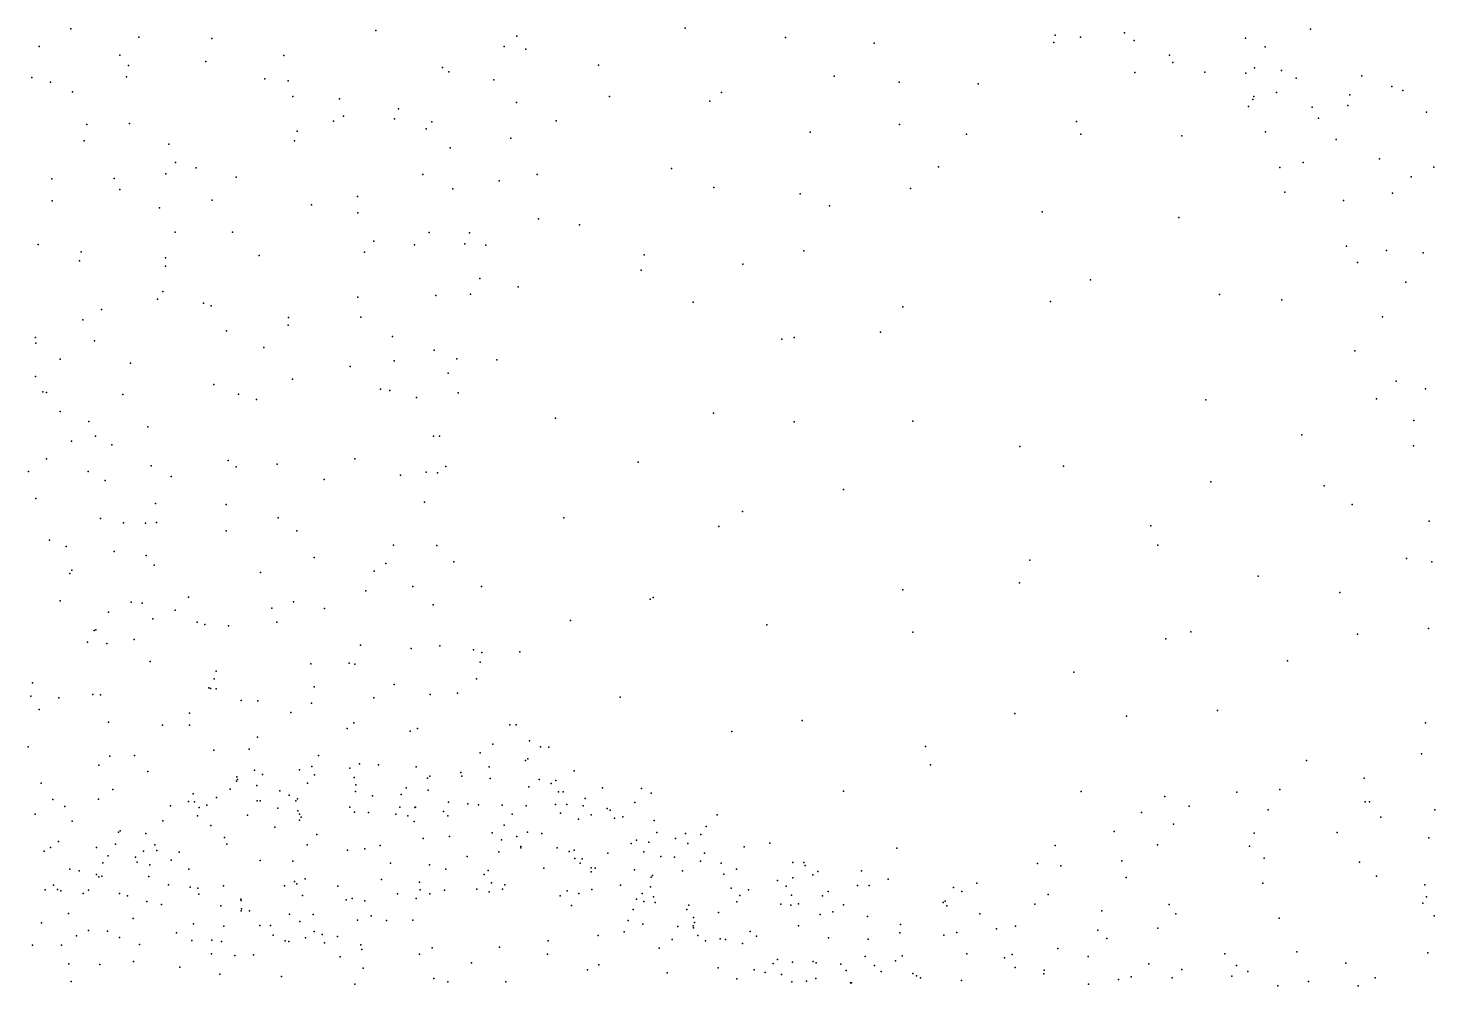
# Model space of a CAD drawing. Header units: metres. Extents: x -24.3 to 24.3, y -27.7 to 27.7.
# Drawn here: x 11.93 to 17.01, y 10.39 to 13.85 of the extents above; entities that cross this region are included whole.
import ezdxf

# ---------------------------------------------------------------- set-up
doc = ezdxf.new("R2010")
doc.units = ezdxf.units.M

msp = doc.modelspace()

# ---------------------------------------------------------------- linework, layer by layer
for p in [(12.0868, 13.8464, 7.2162), (13.1881, 13.8398, 2.9282), (13.6975, 13.8195, 6.0387), (14.3058, 13.8486, -5.5235), (15.6423, 13.8232, -5.3049), (15.8919, 13.8313, -4.6271), (16.5634, 13.8445, -2.8442), (11.9733, 13.7822, -5.541), (12.3323, 13.8165, 7.1227), (12.596, 13.8114, 7.107), (13.6518, 13.7827, 5.0044), (13.7304, 13.7722, 5.7932), (14.6682, 13.8153, 3.3501), (14.988, 13.7939, -5.6956), (15.6368, 13.797, -5.6561), (15.7328, 13.8166, 3.2857), (15.927, 13.8044, -4.3118), (16.3297, 13.8123, 2.9016), (16.3997, 13.7809, -3.1067), (12.2642, 13.7506, -10.0425), (12.5748, 13.728, 4.1278), (12.8562, 13.7498, 2.753), (16.0544, 13.7513, -5.9095), (16.0671, 13.7247, -5.0178), (11.947, 13.6704, 7.1337), (12.2881, 13.673, 4.1454), (12.2959, 13.7138, -8.4645), (12.7881, 13.6651, -5.5381), (13.4298, 13.7066, 4.6037), (13.4527, 13.6907, -5.6113), (13.9925, 13.7145, -5.6914), (14.8441, 13.6749, -6.012), (15.9296, 13.6889, -6.3886), (16.1824, 13.6899, -4.5527), (16.3308, 13.6863, -5.3484), (16.3621, 13.7058, -5.9835), (16.4586, 13.6956, -5.6594), (16.5126, 13.6679, -6.6174), (16.7496, 13.676, 2.5874), (12.0138, 13.6541, -10.2613), (12.0934, 13.6182, 2.1401), (12.8717, 13.6583, 4.2312), (13.6147, 13.6625, 3.0799), (14.4369, 13.616, 3.3069), (15.0782, 13.6534, -6.2335), (15.364, 13.6475, -6.4188), (16.4417, 13.6162, -5.0058), (16.8581, 13.6379, -6.2914), (16.897, 13.6236, -6.6668), (12.8893, 13.6023, 6.9317), (13.0572, 13.5933, -5.6939), (13.6961, 13.5798, 5.5972), (14.032, 13.6015, 3.2253), (14.3948, 13.5853, -6.0655), (16.3398, 13.5662, -4.3187), (16.3557, 13.5911, -7.0416), (16.3587, 13.6021, -3.4066), (16.5702, 13.5636, 2.9145), (16.6986, 13.5691, -5.4361), (16.7054, 13.6083, -7.0061), (13.0356, 13.5126, 4.3084), (13.0718, 13.5311, 2.8853), (13.2561, 13.5209, 4.4701), (13.2703, 13.5574, 6.6602), (13.8393, 13.514, -5.9758), (16.5926, 13.5238, -2.9365), (16.9822, 13.5455, 2.4335), (12.1456, 13.5006, 4.1616), (12.2986, 13.5049, 2.3672), (12.9045, 13.4765, -9.374), (13.3704, 13.4857, 3.0002), (13.3909, 13.5106, -5.8577), (14.7572, 13.4732, -6.5324), (15.0797, 13.5003, -6.659), (15.3212, 13.4656, -6.8788), (15.7183, 13.5111, 3.3422), (15.735, 13.4655, -7.1002), (16.4013, 13.4747, -3.9303), (12.1349, 13.4419, -5.8562), (12.4408, 13.4304, 6.9901), (12.8944, 13.4424, -8.9944), (13.4575, 13.4163, 6.3795), (13.6761, 13.4519, 5.256), (16.0987, 13.4597, 3.2684), (16.6564, 13.4462, -4.7), (12.4655, 13.3633, 4.1773), (16.538, 13.364, -3.3323), (16.8132, 13.3771, -2.6606), (12.4304, 13.3226, -5.9442), (12.54, 13.3442, -8.6247), (12.684, 13.3112, 2.6594), (13.3579, 13.3208, 4.6855), (13.7708, 13.3207, -6.2518), (14.2566, 13.3414, -6.531), (15.2204, 13.3478, 3.411), (16.453, 13.3455, 3.1701), (16.9277, 13.3122, -7.6125), (17.0097, 13.3464, -5.1842), (12.0188, 13.3045, 4.1779), (12.2442, 13.3061, 6.9552), (12.2639, 13.2667, -10.1741), (13.4665, 13.268, -6.2381), (13.6343, 13.2976, 5.6558), (14.4093, 13.2732, -6.7849), (15.1197, 13.2692, -7.1991), (12.02, 13.2251, -6.0807), (12.598, 13.2272, 6.9151), (12.9564, 13.2104, 4.3797), (13.1223, 13.2415, 6.6903), (14.7211, 13.251, -7.0146), (16.4715, 13.2565, -7.6017), (16.6833, 13.2262, -3.0343), (16.8603, 13.2531, -4.5933), (12.4072, 13.2005, 2.4465), (13.1239, 13.1819, -6.2398), (13.7759, 13.16, 3.1482), (14.8274, 13.2075, 3.3587), (15.5946, 13.186, -7.4929), (16.089, 13.165, -7.624), (12.4637, 13.1127, 4.2178), (12.6708, 13.1124, -8.9906), (13.3813, 13.1108, 4.8091), (13.527, 13.1098, 5.1103), (13.9242, 13.1384, -6.7205), (11.9697, 13.0676, -8.4267), (13.1816, 13.0798, 4.5733), (13.3285, 13.0669, 6.3959), (13.5104, 13.0695, 6.085), (13.5863, 13.0651, 5.6133), (16.6934, 13.0619, -3.4816), (12.1191, 13.0086, -10.3428), (12.1247, 13.0417, 6.8426), (12.4291, 13.0192, 6.8539), (12.7677, 13.0275, -6.2453), (13.1477, 13.0405, 6.6042), (14.1571, 13.0309, -7.0073), (14.734, 13.0447, -7.3538), (16.8387, 13.0456, -4.0522), (16.9702, 13.037, -4.3291), (12.4293, 12.9892, -8.8374), (14.147, 12.9756, 3.2265), (14.5144, 12.9966, 3.2989), (16.7342, 13.0027, -7.7726), (13.5644, 12.9445, 5.321), (13.7022, 12.9147, -6.8423), (15.7696, 12.9405, -7.6178), (16.908, 12.9315, -2.6017), (12.4005, 12.8704, 2.3822), (12.4196, 12.8986, -6.2987), (12.5662, 12.8562, -9.3675), (13.1238, 12.8779, 2.9158), (13.4049, 12.8839, 5.0219), (13.5302, 12.8885, 5.7461), (14.3349, 12.8592, -7.3171), (15.625, 12.8619, 3.4211), (16.2351, 12.887, 3.3573), (16.4608, 12.8679, -7.7281), (12.1977, 12.8335, 4.2505), (12.5944, 12.8465, 4.3071), (12.8729, 12.8047, 4.4915), (13.1344, 12.8051, -6.647), (15.0921, 12.8429, -7.5635), (16.8237, 12.8064, -3.4018), (12.1302, 12.796, -8.7467), (12.6494, 12.7566, 6.7458), (12.8727, 12.7759, 6.6408), (15.0114, 12.7509, 3.3543), (11.9593, 12.7314, -10.4367), (11.9611, 12.7115, -16.3077), (12.1728, 12.72, -10.1803), (13.2491, 12.7357, 6.3507), (14.6546, 12.7258, 3.3068), (14.6998, 12.7314, -7.5094), (12.0486, 12.6533, -6.3604), (12.7846, 12.6961, 2.729), (13.3998, 12.6857, 6.1388), (13.481, 12.6551, 5.696), (13.6262, 12.6514, -7.0835), (16.7239, 12.6836, 3.2878), (12.3025, 12.6389, -9.8547), (13.096, 12.6267, 4.6971), (13.2549, 12.6479, -6.8688), (13.45, 12.6035, 5.3395), (11.9594, 12.5914, 4.1134), (12.6036, 12.5619, 4.3927), (12.8872, 12.5812, 4.5895), (16.8734, 12.574, -3.0961), (11.9866, 12.5357, -16.6045), (11.9995, 12.534, 6.8204), (12.275, 12.5257, 4.1847), (12.6924, 12.5276, -6.597), (12.7573, 12.5076, 6.7471), (13.2058, 12.546, 6.4489), (13.2387, 12.5411, 4.929), (13.3354, 12.5156, 5.1592), (13.486, 12.5323, 3.0642), (16.1855, 12.5075, 3.3887), (16.8025, 12.5103, -7.7404), (16.9794, 12.5472, -3.5254), (12.049, 12.4645, 1.6099), (14.4083, 12.459, -7.4392), (12.1527, 12.4289, -15.6465), (12.3657, 12.4096, 2.1919), (13.8374, 12.4402, -7.2892), (14.6988, 12.4273, -7.5071), (15.1274, 12.4298, -7.5495), (16.9367, 12.4321, 3.2767), (12.0892, 12.3579, 4.0848), (12.1763, 12.3754, -9.57), (13.3975, 12.3757, -7.0796), (13.4188, 12.3762, 6.1206), (16.5331, 12.3803, -7.6152), (11.9997, 12.2935, -9.1886), (12.2355, 12.3441, -16.2854), (13.1132, 12.2943, 6.621), (15.5144, 12.3386, -7.5238), (16.9353, 12.3408, -2.8222), (11.9346, 12.2483, 6.9029), (12.1503, 12.2477, -16.6781), (12.3774, 12.2684, 6.8963), (12.6556, 12.2881, 2.5275), (12.6838, 12.265, 6.823), (12.8328, 12.2747, 4.5573), (13.3699, 12.2453, 3.0252), (13.4116, 12.2433, 5.4241), (13.4417, 12.266, 5.8494), (14.1355, 12.2816, 3.1995), (15.6716, 12.2677, 3.3547), (12.2107, 12.2156, -6.5368), (12.45, 12.2308, 4.2585), (13.0023, 12.2191, -6.9205), (13.2777, 12.2356, 5.1385), (16.2044, 12.2106, 3.3906), (16.6138, 12.196, 3.3634), (11.9608, 12.1507, -9.9351), (14.8773, 12.1832, -7.5209), (12.3928, 12.133, -15.9526), (12.6487, 12.1292, 4.3785), (13.365, 12.1373, 6.2308), (14.5125, 12.1043, 3.242), (16.714, 12.1293, -7.4648), (12.1939, 12.0784, 4.0914), (12.2775, 12.0633, 6.9893), (12.3574, 12.062, -16.4099), (12.3962, 12.0644, 2.0638), (12.8355, 12.0812, 2.6648), (13.8681, 12.0807, -7.3306), (14.4268, 12.0492, -7.4596), (15.9875, 12.052, -7.4633), (16.9922, 12.0691, -2.4904), (12.0107, 11.9999, 3.9435), (12.6481, 12.034, -6.7509), (12.9033, 12.0341, 4.5838), (12.0709, 11.9773, 1.314), (12.2439, 11.9592, -15.101), (12.3589, 11.9446, -6.6647), (12.9655, 11.9383, 6.816), (13.2519, 11.982, 6.4517), (13.4091, 11.9815, 5.3744), (16.0129, 11.9828, 3.3486), (12.0915, 11.8922, -14.7963), (12.388, 11.9103, 4.1448), (13.1822, 11.889, 6.7684), (13.2248, 11.9165, 2.9117), (13.4706, 11.9228, 5.6842), (15.5509, 11.9279, -7.4293), (16.91, 11.9338, -7.3053), (17.0022, 11.9222, -3.0106), (12.0831, 11.8806, 7.1113), (12.7726, 11.8836, 6.9835), (15.5131, 11.846, 3.2917), (16.3746, 11.8707, -7.2833), (12.5125, 11.7941, 2.1259), (13.1526, 11.8176, 4.8181), (13.3222, 11.8326, 5.1713), (13.5698, 11.8331, 3.0537), (14.1791, 11.7874, -7.3721), (14.1901, 11.793, 3.1699), (15.0913, 11.8211, 3.2532), (16.6701, 11.8116, 3.3628), (12.0485, 11.7815, 3.8005), (12.2236, 11.7402, -16.9398), (12.3055, 11.7763, 1.6742), (12.3448, 11.7731, 7.2026), (12.4642, 11.7475, -16.4285), (12.813, 11.7553, 4.4472), (12.8909, 11.7784, 2.6621), (13.0037, 11.7533, 7.0517), (13.3952, 11.7672, 6.464), (12.3836, 11.7161, 4.0332), (12.5434, 11.7039, -15.4431), (12.5714, 11.696, -15.916), (12.6561, 11.691, 7.2396), (12.8314, 11.7045, -6.9065), (13.8915, 11.7107, 3.1073), (14.601, 11.6944, 3.1954), (12.1715, 11.6747, 1.3204), (12.1781, 11.6768, -6.5828), (12.3162, 11.6415, -14.876), (15.1273, 11.668, -7.3624), (16.0418, 11.6446, 3.3086), (16.1314, 11.6695, -7.1762), (16.7338, 11.661, -7.0794), (16.9901, 11.6812, -2.5344), (12.1471, 11.6319, 7.3199), (12.2171, 11.6275, 3.8559), (13.1336, 11.6211, 7.2187), (13.3163, 11.609, 7.0875), (13.42, 11.6189, 6.7784), (13.5417, 11.6042, 5.7069), (13.5715, 11.5949, 5.9337), (13.7091, 11.5971, -7.2341), (12.3738, 11.5626, 7.3882), (12.9545, 11.5543, 4.5045), (13.0927, 11.5565, -7.0391), (13.1128, 11.5523, 2.7787), (13.5658, 11.56, 6.4286), (16.4808, 11.5653, 3.3301), (11.949, 11.4849, 7.4548), (12.6048, 11.4995, -6.8147), (12.6116, 11.5278, 4.1452), (13.5525, 11.5002, 2.9889), (15.7088, 11.5239, -7.2409), (11.9427, 11.4369, -17.5271), (12.0443, 11.4312, 3.6231), (12.1663, 11.4434, -17.2357), (12.195, 11.4418, -14.5422), (12.5851, 11.4669, 2.0514), (12.5914, 11.4653, -15.1562), (12.6122, 11.4643, -16.327), (12.9656, 11.4707, 7.4929), (13.1815, 11.4308, 4.7045), (13.255, 11.4795, 7.3489), (13.3843, 11.4434, 5.1268), (13.4839, 11.4484, 7.1708), (14.0708, 11.4341, -7.3272), (11.9725, 11.3896, -6.5023), (12.7021, 11.4218, 7.5891), (12.7629, 11.4201, 2.3133), (12.9561, 11.4126, 2.5637), (16.2275, 11.3853, -7.0002), (12.2231, 11.3429, 7.592), (12.4189, 11.3321, 1.6027), (12.5155, 11.3327, -16.7727), (12.5159, 11.3759, -14.8561), (12.8819, 11.3783, 4.3552), (13.1097, 11.3408, 7.6492), (13.6724, 11.3337, 6.3522), (13.6957, 11.334, 5.9707), (14.7279, 11.3495, -7.3038), (15.4957, 11.3745, 3.2215), (15.8993, 11.3649, 3.2504), (16.9787, 11.3405, -6.5741), (12.7611, 11.2898, -15.8422), (13.0851, 11.3205, 4.5341), (13.3124, 11.3107, 4.8832), (13.339, 11.3211, 7.522), (14.4742, 11.3097, 3.1325), (11.9331, 11.254, 7.6712), (12.6036, 11.2429, 4.0148), (12.7308, 11.2463, 7.8051), (13.5652, 11.2325, 5.341), (13.6108, 11.2645, 7.4663), (13.7438, 11.2762, 6.8884), (13.7828, 11.2544, 2.9796), (13.8135, 11.2532, -7.2472), (15.1741, 11.2559, 3.176), (16.9642, 11.2291, -16.4044), (12.1885, 11.1888, -17.4627), (12.2287, 11.2213, -14.2958), (12.3166, 11.2236, 1.3082), (12.9577, 11.1839, 14.9847), (12.9814, 11.2233, -7.0172), (13.0952, 11.1778, 15.6526), (13.1295, 11.1935, 14.6525), (13.1986, 11.1897, 15.0564), (13.3344, 11.1817, 15.6639), (13.5982, 11.1824, 15.6461), (13.7288, 11.2047, 5.7369), (13.7373, 11.211, 7.1754), (15.1919, 11.1894, -7.2351), (16.55, 11.2056, -6.8011), (12.3651, 11.1655, -17.212), (12.6853, 11.1308, 15.0882), (12.6866, 11.1463, 14.727), (12.6891, 11.1362, -14.7554), (12.7507, 11.1708, -15.0838), (12.7792, 11.1541, 15.4182), (12.9134, 11.1714, 14.6213), (12.9667, 11.1535, 14.3453), (13.1101, 11.1439, 15.8733), (13.3754, 11.1409, 15.9336), (13.3841, 11.1485, 8.0082), (13.4958, 11.1615, 14.952), (13.4987, 11.1482, 5.1438), (13.6021, 11.1402, 15.9727), (13.779, 11.1367, 6.1354), (13.8391, 11.1335, 15.2958), (13.9051, 11.1676, 15.6461), (16.7579, 11.1416, -15.7094), (11.9797, 11.1229, 3.4263), (12.2386, 11.1, 7.8968), (12.5289, 11.0849, -6.806), (12.6625, 11.1011, -16.6254), (12.7594, 11.1148, 14.1383), (12.842, 11.096, 13.817), (12.876, 11.0799, 13.5795), (12.9419, 11.1228, 14.0174), (13.1158, 11.0938, 8.0776), (13.1166, 11.1174, 13.7341), (13.1769, 11.0778, 13.1956), (13.2805, 11.0823, 13.5004), (13.2982, 11.1062, 16.1455), (13.3773, 11.098, 14.3069), (13.7412, 11.1104, 16.1864), (13.8214, 11.1227, 7.7427), (13.8489, 11.0925, 15.0173), (13.8652, 11.0915, 6.6471), (14.007, 11.1062, 16.1382), (14.148, 11.1036, 15.9098), (14.183, 11.0867, -7.2771), (14.878, 11.0946, -7.2332), (15.7358, 11.0933, -7.0935), (16.0381, 11.0754, 3.2026), (16.2982, 11.0909, -16.7542), (16.4531, 11.1004, -16.162), (12.0225, 11.0646, 0.9227), (12.0662, 11.0395, -14.0111), (12.1867, 11.0655, 3.5683), (12.4466, 11.0419, 14.9649), (12.5124, 11.0569, 8.0731), (12.5337, 11.0565, 14.3515), (12.5507, 11.0358, 15.2981), (12.5781, 11.0435, -14.4716), (12.6137, 11.0716, 13.9174), (12.7603, 11.0592, 15.6946), (12.7712, 11.0595, 2.0631), (12.8346, 11.0331, 8.263), (12.9001, 11.0595, 13.2977), (12.906, 11.0667, 4.2429), (13.0948, 11.037, 12.8132), (13.2759, 11.0362, 12.658), (13.329, 11.0357, 12.9603), (13.3325, 11.0367, 8.3266), (13.4515, 11.055, 14.0169), (13.5215, 11.0489, 16.5053), (13.5589, 11.0455, 8.3202), (13.6448, 11.0444, 14.3471), (13.731, 11.041, 5.553), (13.838, 11.046, 8.3849), (13.8789, 11.0458, 14.7936), (13.9368, 11.0415, 7.9809), (13.9449, 11.0678, 7.0879), (14.0237, 11.0321, 16.6096), (14.0351, 11.0259, 8.5453), (14.1237, 11.053, 15.5252), (16.1257, 11.0405, -16.3192), (16.4115, 11.0266, -17.22), (16.7608, 11.0565, -15.3234), (16.7774, 11.0564, -17.174), (17.013, 11.0275, -2.5333), (11.9584, 11.0109, -21.4626), (12.0926, 10.9861, -17.8835), (12.4199, 10.9873, 14.1022), (12.5453, 11.0054, 13.3205), (12.725, 11.0074, 12.8253), (12.9065, 11.0231, 15.9715), (12.9129, 10.9894, 12.4046), (12.9135, 11.0118, 12.6856), (12.919, 11.0006, -15.7024), (13.1118, 11.0184, 16.2553), (13.1618, 11.0177, 2.5033), (13.2607, 11.011, 12.3103), (13.3048, 11.0055, 16.4836), (13.327, 10.9849, 12.0558), (13.4326, 11.0209, 13.3038), (13.4491, 11.0057, 2.7551), (13.6809, 11.0119, 16.749), (13.8553, 11.0147, 6.4114), (13.9206, 10.9931, 8.7328), (13.9667, 11.0085, 16.8602), (14.0502, 10.9975, 14.9726), (14.0809, 11.0014, 8.1821), (14.1935, 10.9888, 8.7783), (14.4213, 11.0091, 16.1256), (15.9532, 11.0175, -16.7858), (16.0695, 10.975, -17.1407), (16.8182, 11.0003, 3.1653), (12.259, 10.9469, 8.105), (12.266, 10.9516, 14.4532), (12.3585, 10.9415, 13.8132), (12.5924, 10.9701, -16.9637), (12.6425, 10.9274, 15.8397), (12.8234, 10.9649, 12.1895), (12.9761, 10.938, -15.3253), (13.3593, 10.9233, 16.7684), (13.4543, 10.9302, 8.9079), (13.6092, 10.9444, 12.8528), (13.652, 10.9723, 8.742), (13.6979, 10.9307, 13.0986), (13.7363, 10.9465, 16.9734), (13.7879, 10.9411, 8.9844), (14.2032, 10.9452, 9.0509), (14.2706, 10.9239, 15.2559), (14.3065, 10.9422, 8.4411), (14.3626, 10.9384, 16.6984), (14.3812, 10.967, 16.4737), (15.8546, 10.9489, -16.1927), (16.3599, 10.9432, -17.6173), (16.6599, 10.9456, -17.633), (16.9917, 10.9254, -17.6966), (11.9906, 10.8776, 8.0824), (12.0143, 10.8905, -21.792), (12.0426, 10.9123, -19.2703), (12.1799, 10.8905, 14.19), (12.2482, 10.9034, -21.4223), (12.3495, 10.8775, 15.3402), (12.391, 10.9008, 12.7867), (12.3979, 10.8798, 12.3368), (12.4779, 10.8737, -14.1509), (12.6508, 10.9031, 11.825), (12.9408, 10.9008, 11.7338), (13.0862, 10.8814, 8.7677), (13.1492, 10.8861, 4.4153), (13.2046, 10.8983, 11.6488), (13.6333, 10.875, 11.9102), (13.6424, 10.9191, 12.4246), (13.7122, 10.8904, 12.1766), (13.7127, 10.8944, 9.2291), (13.8433, 10.8895, 13.75), (13.8874, 10.8763, 9.4101), (13.9046, 10.8817, 14.0363), (14.1107, 10.9055, 7.1057), (14.13, 10.918, 7.6579), (14.156, 10.8754, 14.7522), (14.1745, 10.9103, 9.2658), (14.3153, 10.9057, 8.17), (14.5185, 10.8931, 9.0456), (14.6112, 10.9069, 16.2176), (15.0699, 10.8881, 3.0681), (15.6422, 10.8988, -16.8521), (16.0112, 10.901, -17.4987), (16.3437, 10.8961, -15.3909), (12.2027, 10.836, 1.0491), (12.2217, 10.8612, 13.5664), (12.3208, 10.8558, -20.7413), (12.3268, 10.838, 12.0978), (12.3729, 10.8286, -19.72), (12.4491, 10.8455, 11.7522), (12.7711, 10.8436, 4.0096), (12.8887, 10.8416, 16.2809), (13.2413, 10.8344, 9.1127), (13.3822, 10.829, 4.7), (13.5187, 10.859, 11.5676), (13.9068, 10.8517, 12.4721), (13.9267, 10.8348, 12.2233), (13.9343, 10.85, 13.1219), (14.0269, 10.8708, 14.3577), (14.2173, 10.8588, 7.4598), (14.2667, 10.8562, 9.6036), (14.3613, 10.8412, 7.862), (14.3752, 10.8705, 2.9553), (14.4356, 10.8344, 17.2838), (14.6944, 10.8375, 9.718), (14.7343, 10.8372, 9.3876), (14.7396, 10.8265, 16.4245), (15.5786, 10.8336, -16.2482), (15.6625, 10.8244, -17.281), (15.8825, 10.843, -15.8187), (16.3969, 10.8525, -6.7913), (16.7407, 10.8376, -6.5563), (12.084, 10.813, 13.8201), (12.1169, 10.8068, 14.7217), (12.1803, 10.7936, 12.5873), (12.1881, 10.785, 12.3035), (12.1994, 10.7877, -18.3081), (12.3685, 10.7863, -18.9235), (12.5135, 10.8129, 3.7372), (12.934, 10.7777, 4.1444), (13.2093, 10.775, 11.1106), (13.4418, 10.8125, 11.1841), (13.5793, 10.7938, 17.0598), (13.5939, 10.8077, 11.3624), (13.7955, 10.816, -7.2854), (13.9657, 10.8181, 2.8268), (13.9668, 10.8029, 9.8785), (13.981, 10.816, 13.4273), (14.1231, 10.81, 6.9072), (14.1835, 10.7839, 10.0475), (14.1883, 10.79, 14.5517), (14.296, 10.8071, 14.9267), (14.4457, 10.7944, 15.3218), (14.4913, 10.8124, 9.8835), (14.6388, 10.7717, 17.1642), (14.6945, 10.7812, 8.7114), (14.7664, 10.793, 9.9231), (14.7848, 10.804, 16.6707), (14.9425, 10.8066, 9.2479), (15.0384, 10.7764, 9.7174), (15.8985, 10.7834, 3.1159), (16.8019, 10.7876, -14.5955), (11.9942, 10.738, 13.5665), (12.0252, 10.7548, 13.3), (12.0397, 10.7391, 12.7774), (12.0509, 10.7352, -13.7552), (12.1316, 10.7247, 15.0141), (12.1505, 10.7373, 11.8534), (12.263, 10.7247, -21.9043), (12.4404, 10.7559, 1.34), (12.5184, 10.7483, -21.3915), (12.546, 10.7438, -20.5048), (12.55, 10.7227, -17.461), (12.6384, 10.7531, 11.2467), (12.8586, 10.7528, 11.1602), (12.8952, 10.7688, -14.5433), (12.9036, 10.7597, 8.834), (13.0518, 10.7519, -15.0092), (13.2664, 10.724, 9.6246), (13.3464, 10.7659, 16.9494), (13.3483, 10.7386, 10.9151), (13.3833, 10.7238, 10.3355), (13.4363, 10.7375, 2.5216), (13.554, 10.7412, 9.9152), (13.5976, 10.7309, 5.0396), (13.6064, 10.7636, 10.8728), (13.6461, 10.7402, 10.5271), (13.6547, 10.7564, 11.1446), (13.8802, 10.7341, 10.7449), (13.9221, 10.7246, 11.4885), (13.9688, 10.7399, 5.9691), (14.0728, 10.7555, 13.739), (14.1508, 10.7253, 17.4331), (14.1807, 10.7489, 10.2635), (14.4714, 10.7444, 10.2393), (14.534, 10.738, 7.9579), (14.671, 10.7512, 2.9464), (14.6895, 10.7187, 15.7802), (14.8217, 10.7319, 16.957), (14.9281, 10.7535, 8.9452), (14.9705, 10.7539, -7.2556), (15.275, 10.7463, 9.4028), (15.3048, 10.7319, 9.7159), (15.3589, 10.7621, 3.0544), (15.6162, 10.7209, -17.6782), (16.3912, 10.7627, 3.1062), (16.9769, 10.7561, -14.2618), (12.292, 10.7166, 11.4541), (12.3622, 10.6964, -13.8631), (12.4141, 10.6855, 11.2074), (12.6292, 10.6804, -18.6194), (12.7011, 10.7046, 1.6248), (12.702, 10.7001, -19.7454), (12.7039, 10.6703, -6.9962), (12.9243, 10.7174, 2.0023), (13.0811, 10.7026, -16.1856), (13.1036, 10.7068, 16.7045), (13.1493, 10.6981, 10.835), (13.3339, 10.7069, 10.6003), (13.8542, 10.7167, 10.397), (13.8949, 10.6818, 11.0881), (14.13, 10.7048, 10.5244), (14.1569, 10.6956, 13.9743), (14.1916, 10.7132, 14.296), (14.1974, 10.6921, 13.3118), (14.3188, 10.6827, 7.2274), (14.4925, 10.6951, 17.4591), (14.5029, 10.7176, 7.7381), (14.6515, 10.6863, 15.5528), (14.6875, 10.6827, 17.3619), (14.7149, 10.6872, 8.3559), (14.8017, 10.7172, 10.1655), (14.8775, 10.6846, 16.2259), (15.2379, 10.6925, -16.6882), (15.2448, 10.697, -17.0992), (15.2506, 10.6807, -16.354), (15.569, 10.6864, -15.8155), (16.0537, 10.6854, -6.9979), (16.9695, 10.6906, -6.4124), (16.9833, 10.7129, 2.9829), (11.9812, 10.6191, 11.5454), (12.0791, 10.6531, 3.3614), (12.312, 10.6354, 15.6892), (12.7021, 10.6627, 10.8708), (12.7328, 10.6621, -20.0617), (12.8766, 10.6507, 9.1327), (12.9147, 10.6243, -19.3096), (12.9621, 10.649, 10.7166), (13.1227, 10.6283, 9.9044), (13.1719, 10.6449, 10.3647), (13.2278, 10.6271, -15.3527), (13.3218, 10.6283, -7.2207), (14.1, 10.627, 11.2254), (14.1178, 10.6677, 10.8398), (14.3119, 10.6668, 12.0102), (14.336, 10.6385, 12.4825), (14.3398, 10.6202, 12.9903), (14.4264, 10.656, 14.7873), (14.7927, 10.6495, 10.4024), (14.8387, 10.6585, 8.5955), (14.9641, 10.6425, 16.4496), (15.3698, 10.6514, -7.2334), (15.8106, 10.6621, -15.4671), (16.077, 10.6512, -15.1787), (16.4508, 10.6363, -18.3249), (17.0108, 10.6446, -2.5974), (12.1083, 10.572, -6.6169), (12.1508, 10.5921, 11.155), (12.2192, 10.5885, 8.648), (12.4689, 10.5827, 10.7725), (12.5308, 10.6151, 8.8012), (12.6394, 10.6077, -17.8517), (12.7701, 10.6098, -17.2074), (12.8081, 10.61, -21.0062), (12.8174, 10.575, 16.4793), (12.9663, 10.5874, -16.7259), (12.9949, 10.5775, 10.1618), (13.0506, 10.5693, -18.9663), (13.9916, 10.5732, 5.8003), (14.0854, 10.5871, 6.1895), (14.153, 10.6139, 6.4961), (14.2787, 10.6061, 11.0206), (14.3345, 10.6078, 13.5018), (14.3364, 10.6016, 11.5474), (14.3516, 10.5736, 14.1416), (14.5403, 10.5873, 10.7799), (14.5629, 10.5713, 7.5328), (14.7144, 10.6078, 7.9415), (15.081, 10.5827, -17.3633), (15.0836, 10.6137, 8.8017), (15.2395, 10.5752, -17.6487), (15.2863, 10.5848, 10.3808), (15.4294, 10.5976, 9.2088), (15.4992, 10.6072, 10.2005), (15.7954, 10.593, 9.6706), (16.0124, 10.5997, 9.9689), (11.9492, 10.538, 14.9139), (12.0541, 10.5387, 15.2664), (12.2627, 10.5658, 10.9366), (12.3357, 10.541, 3.5394), (12.5248, 10.5558, 16.117), (12.5962, 10.5567, 10.5382), (12.6309, 10.552, 9.0411), (12.8608, 10.5545, 9.6841), (12.8743, 10.552, 10.3737), (12.9345, 10.5651, -20.4723), (13.0033, 10.5465, -20.1448), (13.134, 10.5398, 16.9416), (13.1386, 10.5232, 4.2386), (13.3921, 10.5293, 17.2617), (13.6357, 10.531, 17.4074), (13.8107, 10.5538, 5.3449), (14.2113, 10.5283, 17.7112), (14.2588, 10.5594, 6.7112), (14.3786, 10.5545, 11.2265), (14.4326, 10.5609, 13.2601), (14.4515, 10.5587, 17.6465), (14.513, 10.5448, 12.388), (14.8235, 10.5649, 17.4917), (14.966, 10.5605, -16.8509), (15.6518, 10.5266, -7.1598), (15.8282, 10.5624, 10.2002), (12.0804, 10.4706, 0.8681), (12.192, 10.4692, 10.7272), (12.314, 10.4798, 15.8717), (12.5957, 10.5078, 1.3949), (12.6791, 10.5011, 9.5584), (12.7469, 10.5031, 3.854), (13.0596, 10.4962, -18.296), (13.3464, 10.5063, 4.5071), (13.5342, 10.4746, 4.743), (13.8091, 10.5055, 17.5397), (13.9935, 10.467, 17.6937), (14.6237, 10.472, 12.5886), (14.6397, 10.4865, 12.0472), (14.6932, 10.4768, 14.9504), (14.7678, 10.4797, 15.1824), (14.7784, 10.4748, -17.1196), (14.8676, 10.4699, 15.4482), (14.9563, 10.4972, 10.8424), (14.9898, 10.4652, 15.7989), (15.0655, 10.4822, 17.1009), (15.0888, 10.5002, 16.7593), (15.3226, 10.5071, 8.8479), (15.4587, 10.4924, 2.9503), (15.4867, 10.5045, -15.5297), (15.7609, 10.4981, 9.3624), (15.9798, 10.4712, 9.5217), (16.2551, 10.5069, 9.9033), (16.2967, 10.465, 10.3619), (16.5142, 10.5144, -6.7539), (16.691, 10.4736, -18.6203), (16.9873, 10.5103, -2.1994), (12.4809, 10.4593, -6.8799), (12.6253, 10.4341, -21.9789), (12.848, 10.4255, -7.183), (13.1435, 10.4552, -14.4986), (13.3984, 10.4178, 2.1857), (13.9531, 10.4493, 5.5856), (14.2411, 10.439, 6.3234), (14.4255, 10.457, 2.7443), (14.4918, 10.4175, 7.1244), (14.5545, 10.4498, 13.9603), (14.5952, 10.4402, 13.3989), (14.6533, 10.4325, 14.6806), (14.777, 10.4182, -16.2261), (14.8877, 10.4476, 11.2233), (15.014, 10.4437, 8.2301), (15.1276, 10.436, 8.4209), (15.1409, 10.4275, 2.8629), (15.1556, 10.4211, -18.0916), (15.497, 10.4575, 10.7317), (15.6011, 10.4354, 8.9889), (15.602, 10.4485, -18.2769), (15.8701, 10.4151, 2.9784), (15.9165, 10.4246, 10.6763), (16.0644, 10.4207, -18.5318), (16.0989, 10.4502, 10.5037), (16.2802, 10.4262, -6.9798), (16.3377, 10.4441, -14.6195), (16.7975, 10.4205, 2.8573), (12.0881, 10.4075, 8.7844), (13.1132, 10.3981, -21.1092), (13.4488, 10.4064, -15.4702), (13.6576, 10.4064, 4.924), (14.6908, 10.4057, 17.7721), (14.7439, 10.409, 12.2513), (14.9031, 10.4031, 7.937), (14.9058, 10.4031, 17.6876), (15.3035, 10.4113, 8.5613), (15.7628, 10.3982, -15.1386), (16.446, 10.3917, 9.7205), (16.5565, 10.4073, 10.2715), (16.7361, 10.3922, -13.9061)]:
    msp.add_point(p)

doc.saveas('drawing.dxf')
